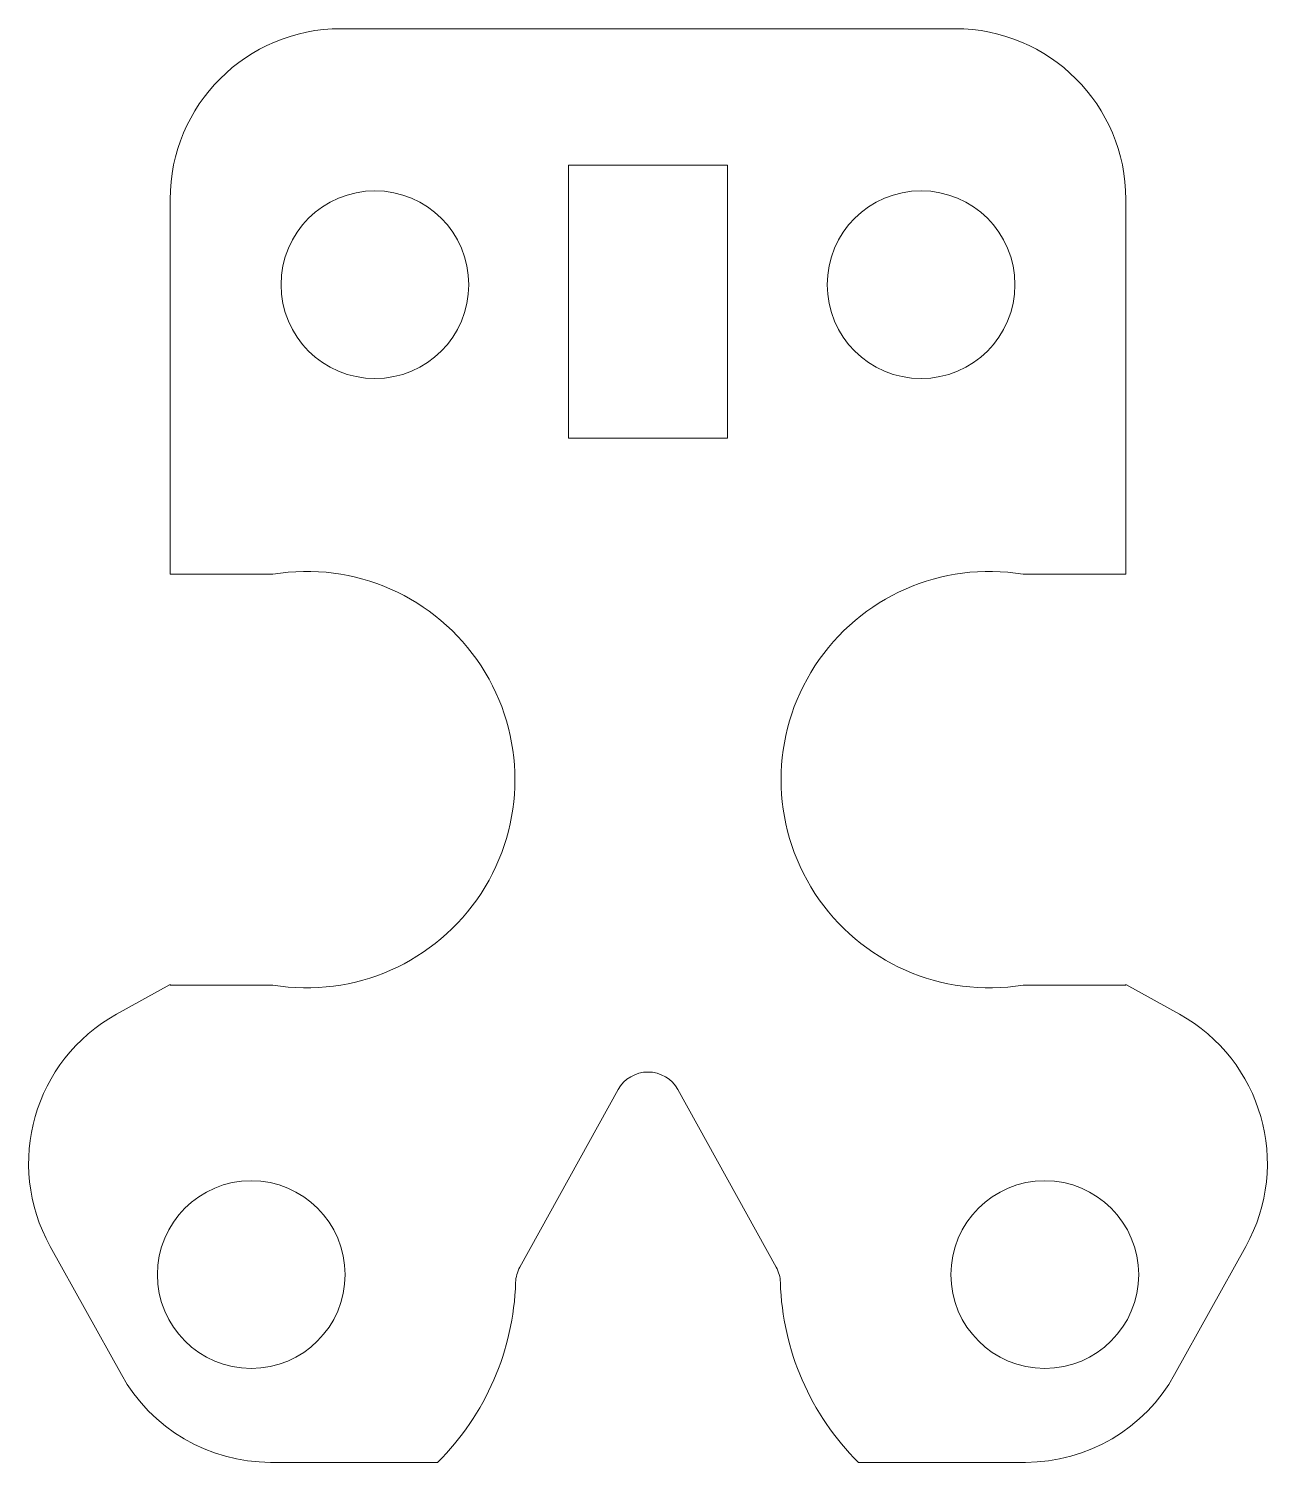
# Model space of a CAD drawing. Header units: millimetres. Extents: x 105 to 141.3, y 70.5 to 112.5.
import ezdxf

# ---------------------------------------------------------------- set-up
doc = ezdxf.new("R2010")
doc.units = ezdxf.units.MM
doc.header["$LTSCALE"] = 0.2

msp = doc.modelspace()

# ---------------------------------------------------------------- linework, layer by layer
at = {"color": 7, "linetype": 'Continuous', "lineweight": 15}
for p, q in [((132.171, 112.543), (114.171, 112.543)), ((125.496, 108.543), (120.846, 108.543)), ((120.846, 108.543), (120.846, 100.543)), ((125.496, 100.543), (125.496, 108.543)), ((109.171, 96.563), (109.171, 107.543)), ((137.171, 96.563), (137.171, 107.543)), ((120.846, 100.543), (125.496, 100.543)), ((109.171, 96.563), (112.182, 96.563)), ((137.171, 96.563), (134.159, 96.563)), ((107.598, 83.67), (109.171, 84.543)), ((109.171, 84.524), (109.171, 84.543)), ((112.182, 84.524), (109.171, 84.524)), ((134.159, 84.524), (137.171, 84.524)), ((137.171, 84.524), (137.171, 84.543)), ((138.743, 83.67), (137.171, 84.543)), ((122.296, 81.462), (119.417, 76.262)), ((126.925, 76.262), (124.046, 81.462)), ((107.742, 73.115), (105.656, 76.871)), ((138.6, 73.115), (140.686, 76.871)), ((112.113, 70.543), (117.006, 70.543)), ((129.336, 70.543), (134.229, 70.543))]:
    msp.add_line(p, q, dxfattribs=at)
for centre in [(115.171, 105.043), (131.171, 105.043), (111.546, 76.043), (134.796, 76.043)]:
    msp.add_circle(centre, 2.75, dxfattribs=at)
for centre, radius, start, end in [((114.171, 107.543), 5, 90, 180), ((132.171, 107.543), 5, 0, 90), ((113.171, 90.543), 6.1, 260.6752, 99.3248), ((133.171, 90.543), 6.1, 80.6752, 279.3248), ((110.026, 79.299), 5, 119.0546, 209.0546), ((136.315, 79.299), 5, 330.9454, 60.9454), ((123.171, 80.978), 1, 28.9715, 151.0285), ((120.292, 75.778), 1, 151.0285, 178.2603), ((126.05, 75.778), 1, 1.7397, 28.9715), ((111.546, 76.043), 7.75, 314.7913, 358.2603), ((134.796, 76.043), 7.75, 181.7397, 225.2087), ((112.113, 75.543), 5, 209.0546, 270), ((134.229, 75.543), 5, 270, 330.9454)]:
    msp.add_arc(centre, radius, start, end, dxfattribs=at)

doc.saveas('drawing.dxf')
